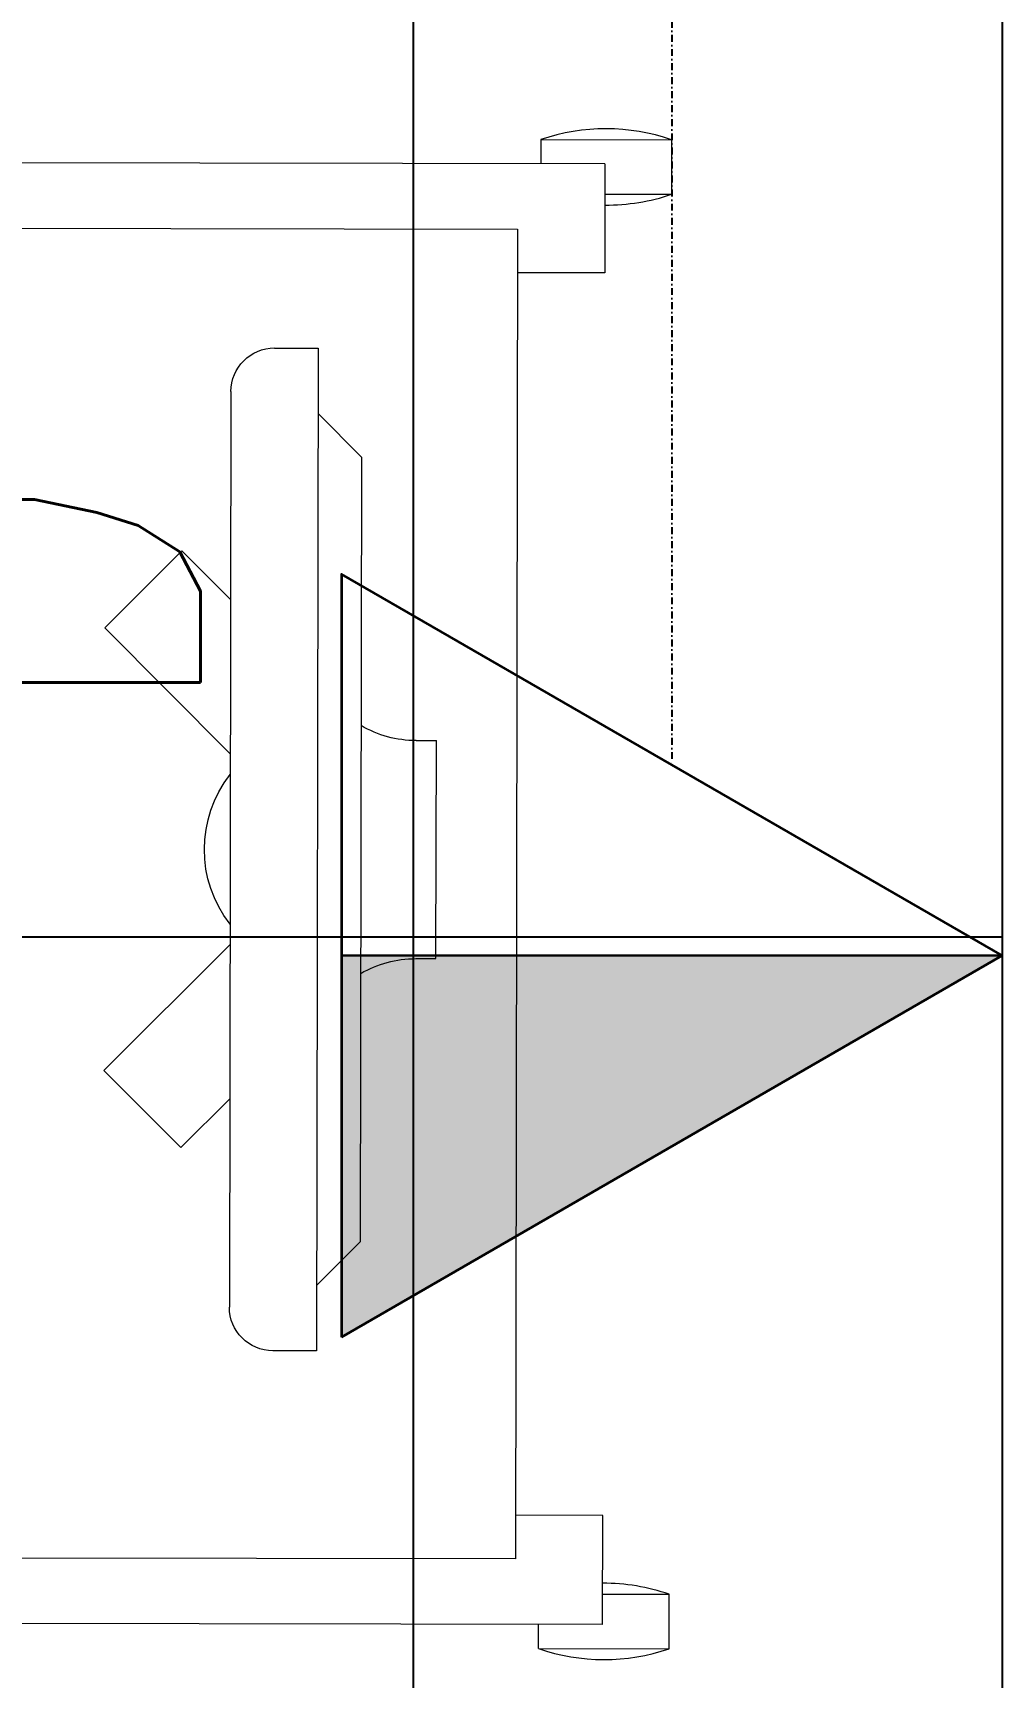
# Model space of a CAD drawing. Extents: x -560814 to 57327, y -29287 to 19916.
# Drawn here: x 38031 to 38476, y -12570 to -11815 of the extents above; entities that cross this region are included whole.
import ezdxf

# ---------------------------------------------------------------- set-up
doc = ezdxf.new("R2010")
doc.units = 0
doc.header["$LTSCALE"] = 0.25
doc.linetypes.add('DASHDOT', pattern=[25.4, 12.7, -6.35, 0, -6.35])
doc.layers.add('01-First Floor$0$FALSE CEILING', color=251, linetype='Continuous')
for name, color, linetype, lineweight in [('01-First Floor$0$LOADING', 253, 'Continuous', 5), ('01-First Floor$0$TME-MEDICAL EQUIPMENT', 42, 'Continuous', 13), ('01-First Floor$0$Walls', 251, 'Continuous', 5), ('E-LITE-CLNG-CNDT', 6, 'DASHDOT', 35), ('T-DATA-CLNG-COND', 51, 'DASHDOT', 25), ('T-DATA-DEVC-TYPE', 2, 'Continuous', 25), ('T-DATA-WALL @ 100', 33, 'Continuous', 35)]:
    doc.layers.add(name, color=color, linetype=linetype, lineweight=lineweight)
doc.styles.add('DC_SIMPLEX', font='SIMPLEX.shx', dxfattribs={"width": 0.7})

# ---------------------------------------------------------------- blocks, each defined once
blk = doc.blocks.new('*U70')
blk.add_hatch(color=254).paths.add_polyline_path([(1.75, 3.0308), (0.0003, 3.0309), (0, 0)])
blk.add_line((0, 0), (0.0003, 3.0309))
blk.add_lwpolyline([(1.75, 3.0308), (0, 0), (-1.75, 3.0311)], close=True)
at = {"layer": 'T-DATA-DEVC-TYPE', "style": 'DC_SIMPLEX', "width": 0.7, "flags": 8}
blk.add_attdef('DC_TYPE', (2.6822, 5.6339), '', height=2, rotation=360, dxfattribs=at)
blk = doc.blocks.new('01-First Floor$0$workstation')
at = {"layer": '01-First Floor$0$LOADING'}
for p, q in [((2797.299, -990.665, 0), (2797.295, -993.165, 0)), ((2803.299, -990.675, 0), (2797.299, -990.665, 0)), ((2803.299, -990.675, 0), (2803.297, -991.786, 0)), ((2800.355, -991.781, 0), (2800.347, -996.781, 0)), ((2800.355, -991.781, 0), (2858.355, -991.877, 0)), ((2800.353, -993.17, 0), (2797.295, -993.165, 0)), ((2804.249, -1055.787, 0), (2804.35, -994.788, 0)), ((2804.35, -994.788, 0), (2854.35, -994.87, 0)), ((2800.347, -996.781, 0), (2804.347, -996.788, 0)), ((2813.402, -1050.332, 0), (2813.478, -1004.332, 0)), ((2813.478, -1004.332, 0), (2815.478, -1004.335, 0)), ((2817.405, -1048.338, 0), (2817.475, -1006.338, 0)), ((2811.47, -1009.328, 0), (2813.473, -1007.332, 0)), ((2811.41, -1045.328, 0), (2811.47, -1009.328, 0)), ((2807.996, -1022.323, 0), (2807.979, -1032.323, 0)), ((2808.925, -1022.324, 0), (2807.996, -1022.323, 0)), ((2808.908, -1032.324, 0), (2807.979, -1032.323, 0)), ((2811.41, -1045.328, 0), (2813.407, -1047.332, 0)), ((2815.402, -1050.335, 0), (2813.402, -1050.332, 0)), ((2800.244, -1058.781, 0), (2800.252, -1053.781, 0)), ((2800.252, -1053.781, 0), (2804.252, -1053.787, 0)), ((2854.249, -1055.87, 0), (2804.249, -1055.787, 0)), ((2797.185, -1059.887, 0), (2797.189, -1057.387, 0)), ((2800.246, -1057.392, 0), (2797.189, -1057.387, 0)), ((2800.244, -1058.781, 0), (2858.244, -1058.877, 0)), ((2803.185, -1059.897, 0), (2803.186, -1058.786, 0)), ((2803.185, -1059.897, 0), (2797.185, -1059.887, 0))]:
    blk.add_line(p, q, dxfattribs=at)
at = {"layer": '01-First Floor$0$LOADING', "extrusion": (1.65729e-10, -2.0259e-11, -1)}
for p, q in [((2817.459, -1015.886, 0), (2819.7, -1013.652, 0)), ((2823.23, -1017.193, 0), (2819.7, -1013.652, 0)), ((2817.447, -1022.957, 0), (2823.23, -1017.193, 0))]:
    blk.add_line(p, q, dxfattribs=at)
at = {"layer": '01-First Floor$0$LOADING', "extrusion": (1.65465e-10, -1.79463e-10, -1)}
for p, q in [((2817.433, -1031.72, 0), (2823.196, -1037.503, 0)), ((2823.196, -1037.503, 0), (2819.655, -1041.032, 0)), ((2817.421, -1038.791, 0), (2819.655, -1041.032, 0))]:
    blk.add_line(p, q, dxfattribs=at)
at = {"layer": '01-First Floor$0$LOADING'}
for centre, start, end in [((2800.285, -999.42, 0), 70.98047, 108.82976), ((2800.31, -984.42, 0), 250.98047, 270.26174), ((2800.174, -1066.142, 0), 89.54848, 108.82976), ((2800.199, -1051.142, 0), 250.98047, 288.82976)]:
    blk.add_arc(centre, 9.25, start, end, dxfattribs=at)
at = {"layer": '01-First Floor$0$LOADING', "extrusion": (1.03527e-10, -9.97581e-11, -1)}
for centre, major_axis, start_param, end_param in [((2815.475, -1006.335, 0), (1.412, -1.417), 3.926991, 5.497787), ((2808.933, -1017.324, 0), (-3.541, -3.53), -1.314396, -0.785398), ((2813.059, -1027.331, 0), (3.928, -3.941), 4.833569, 6.162005), ((2808.9, -1037.324, 0), (-3.541, -3.53), 2.356194, 2.885192), ((2815.405, -1048.335, 0), (1.412, -1.417), 5.497787, 7.068583)]:
    blk.add_ellipse(centre, major_axis=major_axis, ratio=1, start_param=start_param, end_param=end_param, dxfattribs=at)
blk = doc.blocks.new('01-First Floor')
at = {"layer": '01-First Floor$0$FALSE CEILING', "linetype": 'Continuous'}
for p, q in [((38206, -12830), (38206, -8830)), ((34976, -12230), (38476, -12230))]:
    blk.add_line(p, q, dxfattribs=at)
at = {"layer": '01-First Floor$0$FALSE CEILING'}
blk.add_lwpolyline([(34976, -12830), (34976, -10710), (34976, -10710), (34976, -8830), (38476, -8830), (38476, -12830), (34976, -12830)], dxfattribs=at)
at = {"layer": '01-First Floor$0$Walls'}
blk.add_line((38476, -8830), (38476, -12830), dxfattribs=at)
at = {"layer": '01-First Floor$0$TME-MEDICAL EQUIPMENT', "xscale": 10, "yscale": 10, "zscale": 10, "rotation": 180}
blk.add_blockref('01-First Floor$0$workstation', (66296.22, -22463.23, -0.1), dxfattribs=at)

msp = doc.modelspace()

# ---------------------------------------------------------------- linework, layer by layer
at = {"layer": 'T-DATA-CLNG-COND'}
msp.add_lwpolyline([(33276, -11393.78), (38224.45, -11393.78, -0.414214), (38324.45, -11493.78), (38324.45, -12151.12)], format="xyb", dxfattribs=at)

# ---------------------------------------------------------------- block references
at = {"layer": 'E-LITE-CLNG-CNDT'}
msp.add_blockref('01-First Floor', (0, 0), dxfattribs=at)
at = {"layer": 'T-DATA-WALL @ 100'}
ref = msp.add_blockref('*U70', (38476, -12238.62), dxfattribs=dict(at, xscale=-100, yscale=100, zscale=100, rotation=90))
ref.add_attrib('DC_TYPE', 'D', (38108.21, -12137.36, 0), dxfattribs={"layer": 'T-DATA-DEVC-TYPE', "height": 200, "rotation": 90, "style": 'DC_SIMPLEX', "width": 0.7, "flags": 8})

doc.saveas('drawing.dxf')
